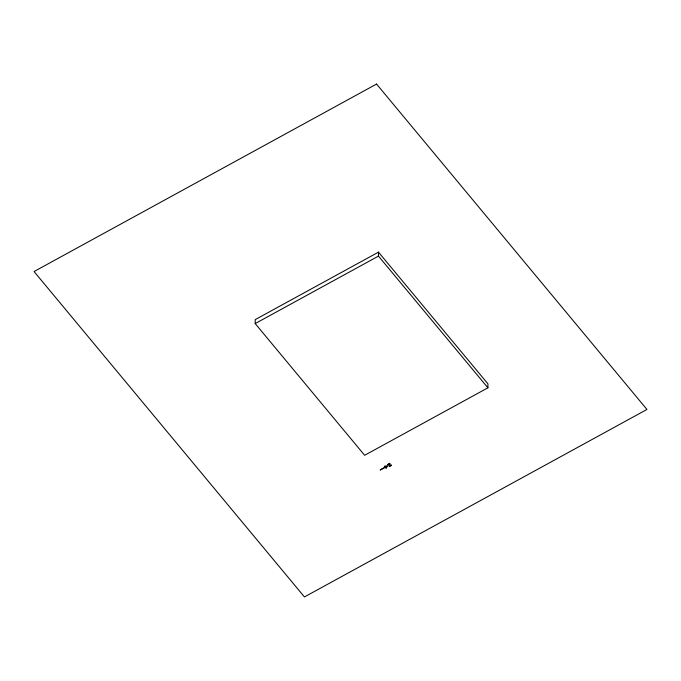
<?xml version="1.0" encoding="UTF-8"?>
<svg xmlns="http://www.w3.org/2000/svg" width="681" height="681" viewBox="0 0 681 681"><rect width="100%" height="100%" fill="white"/><g stroke="black" fill="none" stroke-linecap="round" stroke-linejoin="round"><path stroke-width="1.02" d="M255.196 323.586L255.213 319.619L378.491 252.14L487.928 383.846L487.911 387.812L364.641 455.291L255.196 323.586L378.474 256.116L378.491 252.14M387.574 464.74L389.881 463.31L387.574 464.74L391.439 465.353L387.574 464.578M391.447 465.191L389.132 466.621L391.439 465.353M378.474 256.116L487.911 387.812M380.262 469.941L387.2 466.153L384.416 466.306L387.2 466.315L385.974 468.349L387.2 466.153L380.262 469.941M376.559 84.061L34.05 271.54L304.441 596.939L646.95 409.46L376.559 84.061"/></g></svg>
